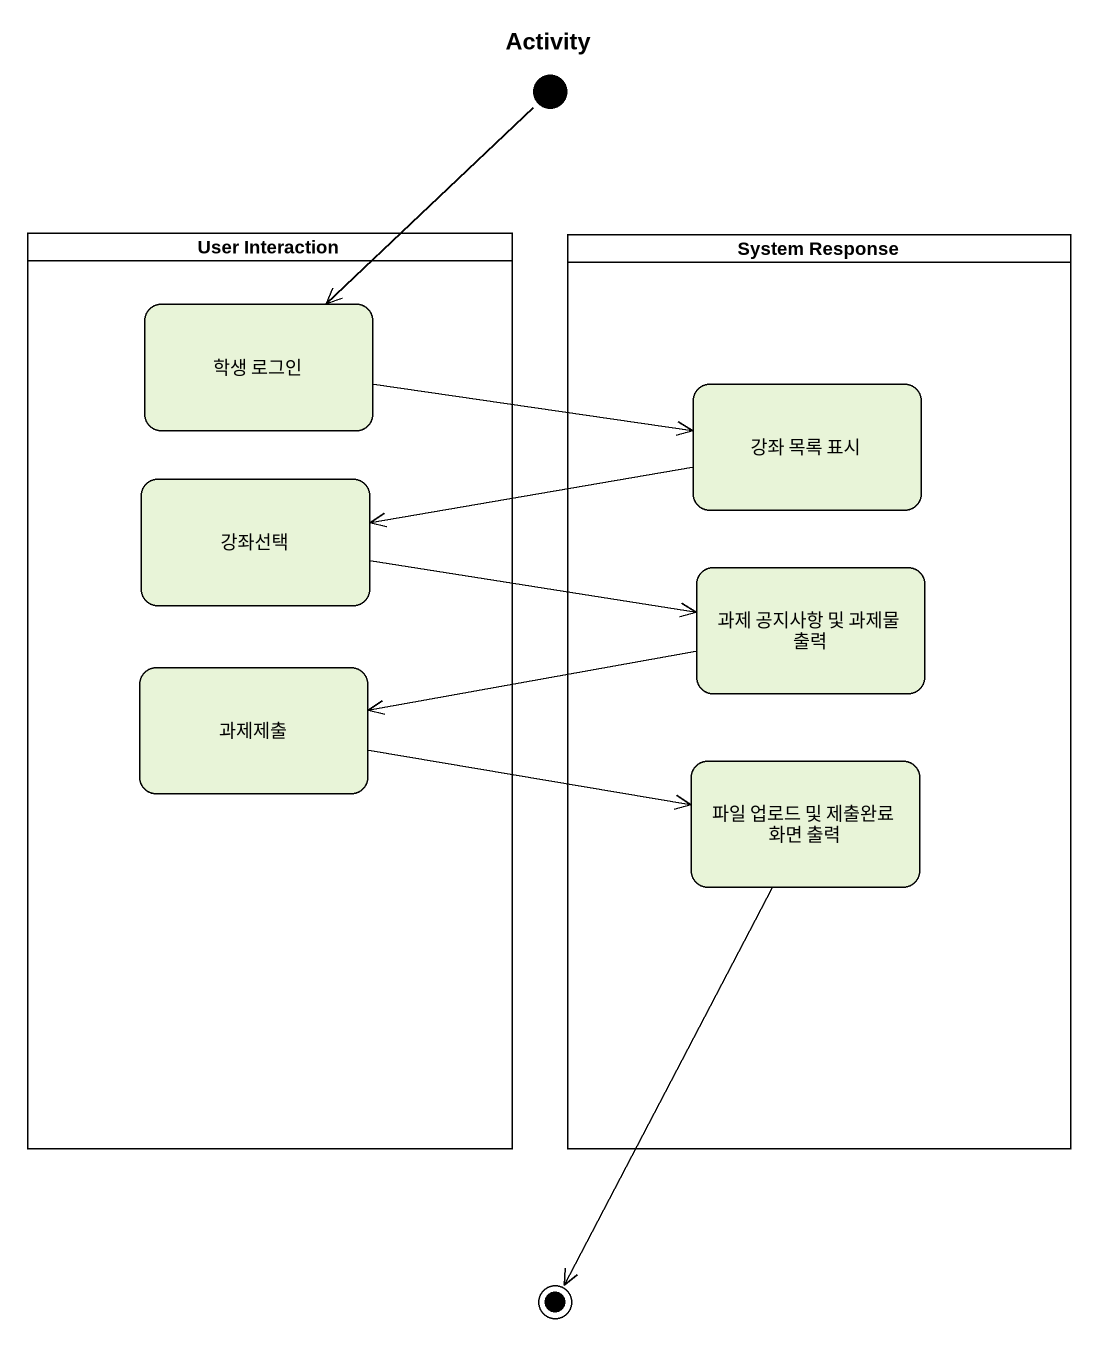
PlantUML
@startuml
title Activity
hide empty description
state initial1 <<start>>
state "User Interaction" as User_Interaction <<partition>> {
  state "학생 로그인" as 학생_로그인
  state 강좌선택
  state 과제제출
}
state "System Response" as System_Response <<partition>> {
  state "강좌 목록 표시" as 강좌_목록_표시
  state "과제 공지사항 및 과제물 출력" as 과제_공지사항_및_과제물_출력
  state "파일 업로드 및 제출완료 화면 출력" as 파일_업로드_및_제출완료_화면_출력
}
state final1 <<end>>
initial1 --> 학생_로그인
학생_로그인 -right-> 강좌_목록_표시
강좌_목록_표시 -left-> 강좌선택
강좌선택 -right-> 과제_공지사항_및_과제물_출력
과제_공지사항_및_과제물_출력 -left-> 과제제출
과제제출 -right-> 파일_업로드_및_제출완료_화면_출력
파일_업로드_및_제출완료_화면_출력 --> final1
@enduml
